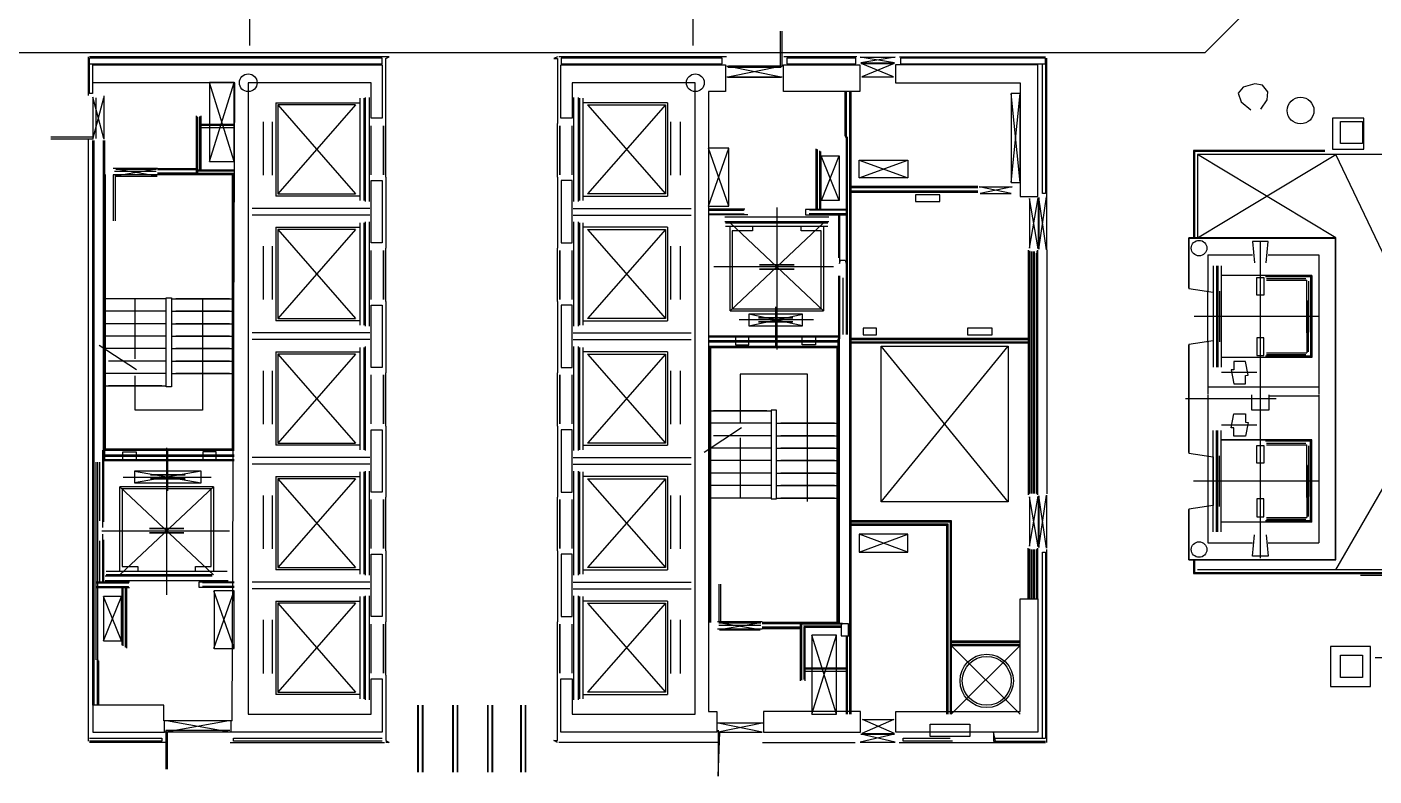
# Model space of a CAD drawing. Header units: millimetres. Extents: x -159023 to 210250, y 0 to 148500.
# Drawn here: x 31775 to 62057, y 54534 to 71373 of the extents above; entities that cross this region are included whole.
import ezdxf

# ---------------------------------------------------------------- set-up
doc = ezdxf.new("R2010")
doc.units = ezdxf.units.MM
doc.layers.add('CONTROL_SIMPLIFIED', color=7, linetype='Continuous')

msp = doc.modelspace()

# ---------------------------------------------------------------- linework, layer by layer
at = {"layer": 'CONTROL_SIMPLIFIED'}
for p, q in [((36785, 70957, 0), (36785, 72032, 0)), ((46755, 70957, 0), (46755, 72032, 0)), ((48716, 70495, 0), (48716, 71280, 0)), ((48751, 70495, 0), (48751, 71280, 0)), ((33152, 70700, 0), (33152, 69834, 0)), ((39840, 70700, 0), (33182, 70700, 0)), ((47500, 70700, 0), (43731, 70700, 0)), ((50430, 70700, 0), (48790, 70700, 0)), ((51390, 70700, 0), (54670, 70700, 0)), ((54700, 67554, 0), (54700, 70670, 0)), ((48730, 70459, 0), (47530, 70459, 0)), ((48716, 70495, 0), (47545, 70495, 0)), ((35880, 68349, 0), (36430, 70124, 0)), ((36430, 68349, 0), (35880, 70124, 0)), ((48751, 70245, 0), (47510, 70245, 0)), ((33255, 69794, 0), (33255, 68869, 0)), ((33323, 69779, 0), (33323, 68869, 0)), ((33505, 69824, 0), (33505, 68854, 0)), ((37369, 69669, 0), (39263, 69669, 0)), ((37369, 69669, 0), (37369, 67569, 0)), ((39263, 67469, 0), (39263, 69769, 0)), ((39345, 69769, 0), (39345, 67469, 0)), ((39375, 69789, 0), (39375, 67449, 0)), ((39475, 67449, 0), (39475, 69789, 0)), ((44066, 67449, 0), (44066, 69789, 0)), ((44166, 69789, 0), (44166, 67449, 0)), ((44196, 69769, 0), (44196, 67469, 0)), ((44278, 67469, 0), (44278, 69769, 0)), ((46172, 69669, 0), (44278, 69669, 0)), ((46172, 69669, 0), (46172, 67569, 0)), ((50160, 69924, 0), (50160, 68919, 0)), ((50175, 69924, 0), (50175, 68891, 0)), ((50190, 69924, 0), (50190, 64459, 0)), ((50265, 69924, 0), (50265, 55924, 0)), ((50280, 69924, 0), (50280, 55924, 0)), ((50295, 69924, 0), (50295, 55924, 0)), ((53900, 67874, 0), (54100, 69874, 0)), ((54100, 67874, 0), (53900, 69874, 0)), ((35577, 69374, 0), (35577, 68056, 0)), ((35592, 69359, 0), (35592, 68071, 0)), ((35657, 69359, 0), (35657, 68164, 0)), ((35682, 69374, 0), (35682, 68164, 0)), ((39163, 69619, 0), (37413, 69619, 0)), ((37413, 69619, 0), (37413, 67619, 0)), ((39163, 69619, 0), (37413, 67619, 0)), ((37413, 69619, 0), (39163, 67619, 0)), ((44378, 69619, 0), (46128, 69619, 0)), ((46128, 69619, 0), (44378, 67619, 0)), ((44378, 69619, 0), (46128, 67619, 0)), ((46128, 69619, 0), (46128, 67619, 0)), ((35607, 69344, 0), (35607, 68089, 0)), ((35682, 69188, 0), (36430, 69188, 0)), ((35682, 69163, 0), (36430, 69163, 0)), ((35682, 69113, 0), (36430, 69113, 0)), ((37084, 69243, 0), (37084, 68043, 0)), ((37294, 68043, 0), (37294, 69243, 0)), ((39510, 68050, 0), (39510, 69150, 0)), ((39790, 68050, 0), (39790, 69150, 0)), ((39790, 69150, 0), (39790, 68050, 0)), ((39840, 68000, 0), (39840, 69200, 0)), ((39840, 68000, 0), (39840, 69200, 0)), ((39840, 68050, 0), (39840, 69150, 0)), ((43701, 68000, 0), (43701, 69200, 0)), ((43701, 68000, 0), (43701, 69200, 0)), ((43701, 68050, 0), (43701, 69150, 0)), ((43751, 68050, 0), (43751, 69150, 0)), ((43751, 69150, 0), (43751, 68050, 0)), ((44031, 68050, 0), (44031, 69150, 0)), ((46247, 68043, 0), (46247, 69243, 0)), ((46457, 69243, 0), (46457, 68043, 0)), ((32315, 68856, 0), (33255, 68856, 0)), ((33255, 68896, 0), (32316, 68896, 0)), ((33152, 68844, 0), (33152, 55320, 0)), ((33255, 56124, 0), (33255, 68824, 0)), ((33270, 56124, 0), (33270, 68824, 0)), ((33285, 56124, 0), (33285, 68824, 0)), ((33500, 61860, 0), (33500, 68823, 0)), ((33515, 61649, 0), (33515, 68823, 0)), ((33530, 61649, 0), (33530, 68823, 0)), ((50215, 68904, 0), (50215, 64459, 0)), ((47550, 67348, 0), (47100, 68648, 0)), ((47100, 67348, 0), (47550, 68648, 0)), ((49517, 67276, 0), (49517, 68636, 0)), ((49532, 67276, 0), (49532, 68626, 0)), ((49547, 67276, 0), (49547, 68617, 0)), ((49597, 67276, 0), (49597, 68586, 0)), ((49622, 67278, 0), (49622, 68571, 0)), ((50030, 67474, 0), (49630, 68474, 0)), ((49633, 67474, 0), (50030, 68474, 0)), ((61200, 66635, 0), (58090, 68505, 0)), ((58090, 66635, 0), (61200, 68505, 0)), ((66580, 57200, 0), (61200, 68505, 0)), ((61201, 59170, 0), (66580, 68505, 0)), ((33710, 68201, 0), (34710, 68201, 0)), ((34710, 68191, 0), (35577, 68191, 0)), ((35577, 68176, 0), (34710, 68176, 0)), ((35577, 68161, 0), (34710, 68161, 0)), ((35607, 68161, 0), (36430, 68161, 0)), ((35607, 68136, 0), (36430, 68136, 0)), ((50480, 67979, 0), (51580, 68379, 0)), ((50480, 68379, 0), (51580, 67979, 0)), ((34710, 68046, 0), (33710, 68046, 0)), ((33718, 67016, 0), (33718, 68046, 0)), ((34680, 68124, 0), (33740, 68124, 0)), ((33758, 68046, 0), (33758, 67017, 0)), ((35577, 68086, 0), (34710, 68086, 0)), ((35577, 68071, 0), (34710, 68071, 0)), ((34710, 68056, 0), (35577, 68056, 0)), ((35577, 68071, 0), (36430, 68071, 0)), ((35577, 68056, 0), (36430, 68056, 0)), ((35592, 68086, 0), (36430, 68086, 0)), ((36390, 68056, 0), (36390, 61889, 0)), ((36400, 68056, 0), (36400, 61889, 0)), ((36415, 68056, 0), (36415, 61889, 0)), ((39840, 68000, 0), (39840, 66400, 0)), ((39263, 67569, 0), (37369, 67569, 0)), ((37413, 67619, 0), (39163, 67619, 0)), ((44278, 67569, 0), (46172, 67569, 0)), ((46128, 67619, 0), (44378, 67619, 0)), ((50295, 67791, 0), (53150, 67791, 0)), ((50295, 67776, 0), (53150, 67776, 0)), ((50295, 67761, 0), (53150, 67761, 0)), ((50295, 67686, 0), (53150, 67686, 0)), ((50295, 67671, 0), (53150, 67671, 0)), ((50295, 67656, 0), (53150, 67656, 0)), ((39485, 67293, 0), (36835, 67293, 0)), ((44056, 67295, 0), (46706, 67295, 0)), ((47915, 67276, 0), (47100, 67276, 0)), ((47100, 67263, 0), (47900, 67263, 0)), ((47100, 67251, 0), (47885, 67251, 0)), ((48632, 67313, 0), (48632, 64121, 0)), ((49345, 67276, 0), (50190, 67276, 0)), ((50190, 67263, 0), (49360, 67263, 0)), ((50190, 67251, 0), (49375, 67251, 0)), ((39485, 67143, 0), (36835, 67143, 0)), ((39263, 64669, 0), (39263, 66969, 0)), ((39345, 66969, 0), (39345, 64669, 0)), ((39375, 66989, 0), (39375, 64649, 0)), ((39475, 64649, 0), (39475, 66989, 0)), ((44056, 67145, 0), (46706, 67145, 0)), ((44066, 64649, 0), (44066, 66989, 0)), ((44166, 66989, 0), (44166, 64649, 0)), ((44196, 66969, 0), (44196, 64669, 0)), ((44278, 64669, 0), (44278, 66969, 0)), ((47100, 67174, 0), (47900, 67174, 0)), ((47980, 67148, 0), (47100, 67149, 0)), ((49802, 67099, 0), (47462, 67099, 0)), ((47462, 66999, 0), (49802, 66999, 0)), ((47482, 66969, 0), (49782, 66969, 0)), ((47582, 64993, 0), (49682, 66969, 0)), ((49682, 64993, 0), (47582, 66969, 0)), ((50190, 67174, 0), (49360, 67174, 0)), ((50015, 67149, 0), (50015, 66181, 0)), ((50028, 67149, 0), (50028, 66181, 0)), ((37369, 66869, 0), (39263, 66869, 0)), ((37369, 66869, 0), (37369, 64769, 0)), ((39163, 66819, 0), (37413, 66819, 0)), ((37413, 66819, 0), (37413, 64819, 0)), ((39163, 66819, 0), (37413, 64819, 0)), ((37413, 66819, 0), (39163, 64819, 0)), ((46172, 66869, 0), (44278, 66869, 0)), ((44378, 66819, 0), (46128, 66819, 0)), ((46128, 66819, 0), (44378, 64819, 0)), ((44378, 66819, 0), (46128, 64819, 0)), ((46128, 66819, 0), (46128, 64819, 0)), ((46172, 66869, 0), (46172, 64769, 0)), ((49782, 66887, 0), (47482, 66887, 0)), ((47582, 64993, 0), (47582, 66887, 0)), ((49682, 66887, 0), (49682, 64993, 0)), ((57890, 65504, 0), (57890, 66635, 0)), ((57902, 65504, 0), (57902, 66635, 0)), ((57914, 66635, 0), (61200, 66635, 0)), ((57914, 66623, 0), (61200, 66623, 0)), ((37084, 66443, 0), (37084, 65243, 0)), ((37294, 65243, 0), (37294, 66443, 0)), ((39510, 65250, 0), (39510, 66350, 0)), ((39790, 65250, 0), (39790, 66350, 0)), ((39790, 66350, 0), (39790, 65250, 0)), ((39840, 65200, 0), (39840, 66400, 0)), ((39840, 65200, 0), (39840, 66400, 0)), ((39840, 65250, 0), (39840, 66350, 0)), ((43701, 65200, 0), (43701, 66400, 0)), ((43701, 65200, 0), (43701, 66400, 0)), ((43701, 65250, 0), (43701, 66350, 0)), ((43751, 65250, 0), (43751, 66350, 0)), ((43751, 66350, 0), (43751, 65250, 0)), ((44031, 65250, 0), (44031, 66350, 0)), ((46247, 65243, 0), (46247, 66443, 0)), ((46457, 66443, 0), (46457, 65243, 0)), ((54280, 66359, 0), (54280, 60854, 0)), ((54295, 66344, 0), (54295, 60869, 0)), ((54310, 66344, 0), (54310, 60884, 0)), ((54355, 60884, 0), (54355, 66329, 0)), ((54370, 60884, 0), (54370, 66329, 0)), ((54410, 60884, 0), (54410, 66329, 0)), ((54425, 60884, 0), (54425, 66329, 0)), ((54485, 60869, 0), (54485, 66344, 0)), ((54500, 60854, 0), (54500, 66359, 0)), ((54700, 66364, 0), (54700, 60879, 0)), ((59499, 66551, 0), (59499, 59429, 0)), ((61188, 59416, 0), (61188, 66611, 0)), ((61200, 59416, 0), (61200, 66611, 0)), ((48244, 66031, 0), (49020, 66031, 0)), ((48244, 66023, 0), (49020, 66023, 0)), ((54470, 60920, 0), (54470, 66285, 0)), ((58324, 66251, 0), (59324, 66251, 0)), ((58324, 66251, 0), (58324, 65430, 0)), ((59674, 66251, 0), (60816, 66251, 0)), ((60816, 66251, 0), (60816, 63121, 0)), ((49907, 65981, 0), (47218, 65981, 0)), ((48244, 65939, 0), (49020, 65939, 0)), ((48244, 65931, 0), (49020, 65931, 0)), ((50015, 65781, 0), (50015, 64359, 0)), ((50028, 65781, 0), (50028, 64359, 0)), ((50040, 65781, 0), (50040, 64359, 0)), ((50114, 65730, 0), (50115, 64459, 0)), ((58444, 66004, 0), (58444, 63724, 0)), ((58519, 66004, 0), (58519, 63724, 0)), ((58549, 66004, 0), (58549, 63724, 0)), ((58624, 66004, 0), (58624, 63724, 0)), ((60655, 65789, 0), (58624, 65789, 0)), ((60655, 65786, 0), (58624, 65786, 0)), ((60626, 65759, 0), (59616, 65759, 0)), ((60649, 65774, 0), (59619, 65774, 0)), ((60649, 65772, 0), (59619, 65772, 0)), ((60646, 65782, 0), (59622, 65782, 0)), ((60646, 65764, 0), (59622, 65764, 0)), ((59639, 65719, 0), (60526, 65719, 0)), ((60626, 65759, 0), (60626, 63969, 0)), ((60631, 65758, 0), (60631, 63969, 0)), ((60639, 65761, 0), (60639, 63967, 0)), ((60641, 65761, 0), (60641, 63967, 0)), ((60649, 65758, 0), (60649, 63969, 0)), ((60652, 65786, 0), (60652, 63942, 0)), ((60655, 65789, 0), (60655, 63939, 0)), ((58324, 64286, 0), (58324, 65442, 0)), ((58580, 65434, 0), (58580, 64294, 0)), ((59639, 65679, 0), (60546, 65679, 0)), ((60546, 64496, 0), (60546, 65679, 0)), ((60586, 65659, 0), (60586, 64515, 0)), ((34909, 65263, 0), (33540, 65263, 0)), ((34208, 63913, 0), (34208, 65263, 0)), ((35023, 65263, 0), (36390, 65263, 0)), ((35725, 65263, 0), (35725, 62758, 0)), ((39840, 65200, 0), (39840, 63600, 0)), ((60546, 65232, 0), (60546, 64049, 0)), ((60586, 64069, 0), (60586, 65213, 0)), ((34909, 64983, 0), (33540, 64983, 0)), ((35023, 64983, 0), (36390, 64983, 0)), ((37413, 64819, 0), (39163, 64819, 0)), ((46128, 64819, 0), (44378, 64819, 0)), ((47582, 64993, 0), (49682, 64993, 0)), ((48006, 64658, 0), (49206, 64918, 0)), ((49206, 64658, 0), (48006, 64918, 0)), ((48994, 64838, 0), (48218, 64838, 0)), ((48994, 64830, 0), (48218, 64830, 0)), ((48606, 65085, 0), (48606, 64177, 0)), ((60833, 64864, 0), (58010, 64864, 0)), ((34909, 64703, 0), (33540, 64703, 0)), ((35023, 64703, 0), (36390, 64703, 0)), ((39263, 64769, 0), (37369, 64769, 0)), ((44278, 64769, 0), (46172, 64769, 0)), ((49458, 64788, 0), (47783, 64788, 0)), ((48994, 64746, 0), (48218, 64746, 0)), ((48994, 64738, 0), (48218, 64738, 0)), ((34909, 64423, 0), (33540, 64423, 0)), ((35023, 64423, 0), (36390, 64423, 0)), ((39485, 64495, 0), (36835, 64495, 0)), ((39485, 64345, 0), (36835, 64345, 0)), ((44056, 64495, 0), (46706, 64495, 0)), ((44056, 64345, 0), (46706, 64345, 0)), ((50015, 64424, 0), (47100, 64424, 0)), ((50015, 64411, 0), (47100, 64411, 0)), ((50015, 64399, 0), (47100, 64399, 0)), ((50000, 64316, 0), (47100, 64316, 0)), ((50000, 64291, 0), (47100, 64291, 0)), ((50000, 64359, 0), (50000, 57974, 0)), ((50015, 64359, 0), (50015, 57974, 0)), ((50030, 64359, 0), (50030, 57974, 0)), ((50295, 64376, 0), (54280, 64376, 0)), ((50295, 64361, 0), (54280, 64361, 0)), ((50295, 64346, 0), (54280, 64346, 0)), ((50295, 64296, 0), (54280, 64296, 0)), ((50295, 64272, 0), (54280, 64272, 0)), ((50980, 60699, 0), (53830, 64199, 0)), ((53830, 60699, 0), (50980, 64199, 0)), ((57890, 61804, 0), (57890, 64224, 0)), ((57902, 61804, 0), (57902, 64224, 0)), ((58324, 64298, 0), (58324, 63121, 0)), ((34909, 64143, 0), (33540, 64143, 0)), ((35023, 64143, 0), (36390, 64143, 0)), ((37369, 64069, 0), (39263, 64069, 0)), ((37369, 64069, 0), (37369, 61969, 0)), ((39163, 64019, 0), (37413, 64019, 0)), ((37413, 64019, 0), (37413, 62019, 0)), ((39163, 64019, 0), (37413, 62019, 0)), ((37413, 64019, 0), (39163, 62019, 0)), ((39263, 61869, 0), (39263, 64169, 0)), ((39345, 64169, 0), (39345, 61869, 0)), ((39375, 64189, 0), (39375, 61849, 0)), ((44066, 61849, 0), (44066, 64189, 0)), ((44166, 64189, 0), (44166, 61849, 0)), ((44196, 64169, 0), (44196, 61869, 0)), ((44278, 61869, 0), (44278, 64169, 0)), ((46172, 64069, 0), (44278, 64069, 0)), ((44378, 64019, 0), (46128, 64019, 0)), ((46128, 64019, 0), (44378, 62019, 0)), ((44378, 64019, 0), (46128, 62019, 0)), ((46128, 64019, 0), (46128, 62019, 0)), ((46172, 64069, 0), (46172, 61969, 0)), ((50000, 64189, 0), (47100, 64189, 0)), ((50000, 64174, 0), (47100, 64174, 0)), ((50000, 64159, 0), (47100, 64159, 0)), ((47115, 64159, 0), (47115, 57989, 0)), ((47130, 64159, 0), (47130, 57989, 0)), ((49990, 57989, 0), (49990, 64159, 0)), ((60655, 63942, 0), (58624, 63942, 0)), ((60655, 63939, 0), (58624, 63939, 0)), ((60626, 63969, 0), (59616, 63969, 0)), ((60649, 63956, 0), (59619, 63956, 0)), ((60649, 63954, 0), (59619, 63954, 0)), ((60646, 63964, 0), (59622, 63964, 0)), ((60646, 63946, 0), (59622, 63946, 0)), ((59639, 64049, 0), (60546, 64049, 0)), ((59639, 64009, 0), (60526, 64009, 0)), ((34909, 63863, 0), (33937, 63863, 0)), ((35023, 63863, 0), (36390, 63863, 0)), ((37084, 63643, 0), (37084, 62443, 0)), ((37294, 62443, 0), (37294, 63643, 0)), ((39840, 62400, 0), (39840, 63600, 0)), ((39840, 62400, 0), (39840, 63600, 0)), ((43701, 62400, 0), (43701, 63600, 0)), ((43701, 62400, 0), (43701, 63600, 0)), ((46247, 62443, 0), (46247, 63643, 0)), ((46457, 63643, 0), (46457, 62443, 0)), ((59426, 63604, 0), (58630, 63604, 0)), ((34909, 63583, 0), (33540, 63583, 0)), ((33540, 63303, 0), (34909, 63303, 0)), ((34208, 62758, 0), (34208, 63534, 0)), ((35023, 63583, 0), (36390, 63583, 0)), ((39510, 62450, 0), (39510, 63550, 0)), ((39790, 62450, 0), (39790, 63550, 0)), ((39790, 63550, 0), (39790, 62450, 0)), ((39840, 62450, 0), (39840, 63550, 0)), ((43701, 62450, 0), (43701, 63550, 0)), ((43751, 62450, 0), (43751, 63550, 0)), ((43751, 63550, 0), (43751, 62450, 0)), ((44031, 62450, 0), (44031, 63550, 0)), ((49324, 63569, 0), (47806, 63569, 0)), ((47806, 63569, 0), (47806, 62464, 0)), ((49324, 60704, 0), (49324, 63569, 0)), ((59858, 63014, 0), (57820, 63014, 0)), ((58324, 63284, 0), (60816, 63284, 0)), ((58324, 63106, 0), (58324, 61742, 0)), ((59699, 63084, 0), (60816, 63084, 0)), ((60816, 63106, 0), (60816, 59776, 0)), ((35725, 62758, 0), (34208, 62758, 0)), ((47140, 62744, 0), (48507, 62744, 0)), ((39840, 62400, 0), (39840, 60800, 0)), ((48507, 62464, 0), (47140, 62464, 0)), ((48623, 62464, 0), (49990, 62464, 0)), ((59426, 62424, 0), (58630, 62424, 0)), ((48507, 62184, 0), (47535, 62184, 0)), ((47806, 62135, 0), (47806, 60784, 0)), ((48623, 62184, 0), (49990, 62184, 0)), ((58444, 60024, 0), (58444, 62304, 0)), ((58519, 60024, 0), (58519, 62304, 0)), ((58549, 60024, 0), (58549, 62304, 0)), ((58624, 60024, 0), (58624, 62304, 0)), ((60655, 62089, 0), (58624, 62089, 0)), ((60655, 62086, 0), (58624, 62086, 0)), ((60646, 62082, 0), (59622, 62082, 0)), ((60652, 60242, 0), (60652, 62086, 0)), ((60655, 60239, 0), (60655, 62089, 0)), ((33492, 60247, 0), (33492, 61859, 0)), ((33505, 60247, 0), (33505, 61859, 0)), ((33530, 61889, 0), (36430, 61889, 0)), ((33530, 61874, 0), (36430, 61874, 0)), ((33530, 61859, 0), (36430, 61859, 0)), ((34917, 58605, 0), (34917, 61909, 0)), ((34943, 60943, 0), (34943, 61848, 0)), ((39263, 61969, 0), (37369, 61969, 0)), ((37413, 62019, 0), (39163, 62019, 0)), ((44278, 61969, 0), (46172, 61969, 0)), ((46128, 62019, 0), (44378, 62019, 0)), ((48507, 61904, 0), (47140, 61904, 0)), ((48623, 61904, 0), (49990, 61904, 0)), ((54470, 60884, 0), (54470, 61959, 0)), ((60626, 62059, 0), (59616, 62059, 0)), ((60649, 62074, 0), (59619, 62074, 0)), ((60649, 62072, 0), (59619, 62072, 0)), ((60646, 62064, 0), (59622, 62064, 0)), ((59639, 62019, 0), (60526, 62019, 0)), ((59639, 61979, 0), (60546, 61979, 0)), ((60546, 60796, 0), (60546, 61979, 0)), ((60586, 61959, 0), (60586, 60815, 0)), ((60626, 60269, 0), (60626, 62059, 0)), ((60631, 60269, 0), (60631, 62058, 0)), ((60639, 60267, 0), (60639, 62061, 0)), ((60641, 60267, 0), (60641, 62061, 0)), ((60649, 60269, 0), (60649, 62058, 0)), ((33335, 57144, 0), (33335, 61589, 0)), ((33360, 61589, 0), (33360, 57124, 0)), ((33405, 61589, 0), (33405, 60272, 0)), ((33505, 61649, 0), (36430, 61649, 0)), ((33505, 61637, 0), (36430, 61637, 0)), ((33505, 61624, 0), (36430, 61624, 0)), ((33530, 61757, 0), (36430, 61757, 0)), ((33530, 61732, 0), (36430, 61732, 0)), ((33533, 61724, 0), (36430, 61724, 0)), ((39485, 61695, 0), (36835, 61695, 0)), ((39485, 61545, 0), (36835, 61545, 0)), ((44056, 61695, 0), (46706, 61695, 0)), ((44056, 61545, 0), (46706, 61545, 0)), ((48507, 61624, 0), (47140, 61624, 0)), ((48623, 61624, 0), (49990, 61624, 0)), ((58324, 61742, 0), (58324, 60586, 0)), ((58580, 60594, 0), (58580, 61734, 0)), ((60546, 61532, 0), (60546, 60349, 0)), ((60586, 60369, 0), (60586, 61513, 0)), ((33941, 61255, 0), (35916, 61255, 0)), ((35693, 61385, 0), (34193, 61125, 0)), ((34193, 61385, 0), (35693, 61125, 0)), ((35331, 61305, 0), (34555, 61305, 0)), ((35331, 61297, 0), (34555, 61297, 0)), ((35331, 61213, 0), (34555, 61213, 0)), ((35331, 61205, 0), (34555, 61205, 0)), ((37369, 61269, 0), (39263, 61269, 0)), ((37369, 61269, 0), (37369, 59169, 0)), ((39163, 61219, 0), (37413, 61219, 0)), ((37413, 61219, 0), (37413, 59219, 0)), ((39163, 61219, 0), (37413, 59219, 0)), ((37413, 61219, 0), (39163, 59219, 0)), ((39263, 59069, 0), (39263, 61369, 0)), ((39345, 61369, 0), (39345, 59069, 0)), ((39375, 61389, 0), (39375, 59049, 0)), ((39475, 59049, 0), (39475, 61389, 0)), ((44066, 59049, 0), (44066, 61389, 0)), ((44166, 61389, 0), (44166, 59049, 0)), ((44196, 61369, 0), (44196, 59069, 0)), ((44278, 59069, 0), (44278, 61369, 0)), ((46172, 61269, 0), (44278, 61269, 0)), ((44378, 61219, 0), (46128, 61219, 0)), ((46128, 61219, 0), (44378, 59219, 0)), ((44378, 61219, 0), (46128, 59219, 0)), ((46128, 61219, 0), (46128, 59219, 0)), ((46172, 61269, 0), (46172, 59169, 0)), ((48507, 61344, 0), (47140, 61344, 0)), ((48623, 61344, 0), (49990, 61344, 0)), ((35967, 61035, 0), (33867, 61035, 0)), ((33867, 59141, 0), (33867, 61035, 0)), ((33867, 59059, 0), (35967, 61035, 0)), ((33867, 61035, 0), (35967, 59059, 0)), ((35967, 61035, 0), (35967, 59141, 0)), ((48507, 61064, 0), (47140, 61064, 0)), ((48623, 61064, 0), (49990, 61064, 0)), ((60833, 61164, 0), (58002, 61164, 0)), ((37084, 60843, 0), (37084, 59643, 0)), ((37294, 59643, 0), (37294, 60843, 0)), ((39510, 59650, 0), (39510, 60750, 0)), ((39790, 59650, 0), (39790, 60750, 0)), ((39790, 60750, 0), (39790, 59650, 0)), ((39840, 59600, 0), (39840, 60800, 0)), ((39840, 59600, 0), (39840, 60800, 0)), ((39840, 59650, 0), (39840, 60750, 0)), ((43701, 59600, 0), (43701, 60800, 0)), ((43701, 59600, 0), (43701, 60800, 0)), ((43701, 59650, 0), (43701, 60750, 0)), ((43751, 59650, 0), (43751, 60750, 0)), ((43751, 60750, 0), (43751, 59650, 0)), ((44031, 59650, 0), (44031, 60750, 0)), ((46247, 59643, 0), (46247, 60843, 0)), ((46457, 60843, 0), (46457, 59643, 0)), ((48507, 60784, 0), (47140, 60784, 0)), ((48623, 60784, 0), (49990, 60784, 0)), ((58324, 60586, 0), (58324, 59776, 0)), ((50295, 60276, 0), (52552, 60276, 0)), ((52527, 60276, 0), (52527, 55923, 0)), ((52552, 60276, 0), (52552, 55923, 0)), ((57890, 59392, 0), (57890, 60524, 0)), ((57902, 59392, 0), (57902, 60524, 0)), ((60626, 60269, 0), (59616, 60269, 0)), ((60646, 60264, 0), (59622, 60264, 0)), ((59639, 60349, 0), (60546, 60349, 0)), ((59639, 60309, 0), (60526, 60309, 0)), ((33457, 60047, 0), (36331, 60047, 0)), ((33480, 58899, 0), (33480, 59972, 0)), ((35305, 60097, 0), (34529, 60097, 0)), ((35305, 60089, 0), (34529, 60089, 0)), ((35305, 60005, 0), (34529, 60005, 0)), ((35305, 59997, 0), (34529, 59997, 0)), ((50295, 60251, 0), (52527, 60251, 0)), ((50295, 60201, 0), (52477, 60201, 0)), ((50295, 60186, 0), (52477, 60186, 0)), ((50295, 60171, 0), (52447, 60171, 0)), ((50480, 59569, 0), (51580, 59969, 0)), ((51580, 59569, 0), (50480, 59969, 0)), ((52447, 60171, 0), (52447, 55923, 0)), ((52462, 60186, 0), (52462, 55923, 0)), ((52477, 60201, 0), (52477, 55923, 0)), ((60655, 60242, 0), (58624, 60242, 0)), ((60655, 60239, 0), (58624, 60239, 0)), ((60649, 60256, 0), (59619, 60256, 0)), ((60649, 60254, 0), (59619, 60254, 0)), ((60646, 60246, 0), (59622, 60246, 0)), ((33405, 59822, 0), (33405, 58899, 0)), ((33492, 58899, 0), (33492, 59847, 0)), ((33505, 58899, 0), (33505, 59847, 0)), ((58324, 59776, 0), (59324, 59776, 0)), ((59674, 59776, 0), (60816, 59776, 0)), ((39840, 59600, 0), (39840, 58000, 0)), ((54280, 58519, 0), (54280, 59654, 0)), ((54295, 59639, 0), (54295, 58519, 0)), ((54310, 59639, 0), (54310, 58519, 0)), ((54355, 58519, 0), (54355, 59624)), ((54370, 58519, 0), (54370, 59624)), ((54410, 58519, 0), (54410, 59624)), ((54425, 58519, 0), (54425, 59624, 0)), ((54470, 58519, 0), (54470, 59624, 0)), ((54485, 58519, 0), (54485, 59639, 0)), ((54500, 58519, 0), (54500, 59654, 0)), ((54700, 55290, 0), (54700, 59629, 0)), ((57914, 59404, 0), (61200, 59404, 0)), ((57914, 59392, 0), (61200, 59392, 0)), ((33557, 59141, 0), (36277, 59141, 0)), ((35941, 59059, 0), (33557, 59059, 0)), ((39263, 59169, 0), (37369, 59169, 0)), ((37413, 59219, 0), (39163, 59219, 0)), ((44278, 59169, 0), (46172, 59169, 0)), ((46128, 59219, 0), (44378, 59219, 0)), ((33340, 58899, 0), (34081, 58899, 0)), ((33340, 58874, 0), (34069, 58874, 0)), ((33340, 58798, 0), (34056, 58798, 0)), ((33340, 58785, 0), (34069, 58785, 0)), ((33340, 58773, 0), (34081, 58773, 0)), ((35941, 59029, 0), (33537, 59029, 0)), ((33537, 58929, 0), (36297, 58929, 0)), ((33907, 58750, 0), (33907, 57477, 0)), ((33932, 58750, 0), (33932, 57461, 0)), ((33982, 58773, 0), (33982, 57430, 0)), ((33997, 58773, 0), (33997, 57421, 0)), ((34012, 58773, 0), (34012, 57412, 0)), ((36430, 58874, 0), (35725, 58874, 0)), ((36430, 58798, 0), (35725, 58798, 0)), ((36430, 58785, 0), (35725, 58785, 0)), ((39485, 58895, 0), (36835, 58895, 0)), ((44056, 58895, 0), (46706, 58895, 0)), ((47332, 58845, 0), (47332, 57999, 0)), ((47372, 57999, 0), (47372, 58844, 0)), ((33500, 57574, 0), (33900, 58574, 0)), ((33900, 57574, 0), (33500, 58574, 0)), ((36430, 57399, 0), (35980, 58699, 0)), ((35980, 57399, 0), (36430, 58699, 0)), ((39485, 58745, 0), (36835, 58745, 0)), ((37369, 58469, 0), (39263, 58469, 0)), ((37369, 58469, 0), (37369, 56369, 0)), ((39263, 56269, 0), (39263, 58569, 0)), ((39345, 58569, 0), (39345, 56269, 0)), ((39375, 58589, 0), (39375, 56249, 0)), ((39475, 56249, 0), (39475, 58589, 0)), ((44056, 58745, 0), (46706, 58745, 0)), ((44066, 56249, 0), (44066, 58589, 0)), ((44166, 58589, 0), (44166, 56249, 0)), ((44196, 58569, 0), (44196, 56269, 0)), ((44278, 56269, 0), (44278, 58569, 0)), ((46172, 58469, 0), (44278, 58469, 0)), ((46172, 58469, 0), (46172, 56369, 0)), ((39163, 58419, 0), (37413, 58419, 0)), ((37413, 58419, 0), (37413, 56419, 0)), ((39163, 58419, 0), (37413, 56419, 0)), ((37413, 58419, 0), (39163, 56419, 0)), ((44378, 58419, 0), (46128, 58419, 0)), ((46128, 58419, 0), (44378, 56419, 0)), ((44378, 58419, 0), (46128, 56419, 0)), ((46128, 58419, 0), (46128, 56419, 0)), ((37084, 58043, 0), (37084, 56843, 0)), ((37294, 56843, 0), (37294, 58043, 0)), ((39510, 56850, 0), (39510, 57950, 0)), ((39790, 56850, 0), (39790, 57950, 0)), ((39790, 57950, 0), (39790, 56850, 0)), ((39840, 56800, 0), (39840, 58000, 0)), ((39840, 56800, 0), (39840, 58000, 0)), ((39840, 56850, 0), (39840, 57950, 0)), ((43701, 56800, 0), (43701, 58000, 0)), ((43701, 56800, 0), (43701, 58000, 0)), ((43701, 56850, 0), (43701, 57950, 0)), ((43751, 56850, 0), (43751, 57950, 0)), ((43751, 57950, 0), (43751, 56850, 0)), ((44031, 56850, 0), (44031, 57950, 0)), ((46247, 56843, 0), (46247, 58043, 0)), ((46457, 58043, 0), (46457, 56843, 0)), ((48300, 57999, 0), (47300, 57999, 0)), ((47300, 57844, 0), (48300, 57844, 0)), ((48270, 57921, 0), (47330, 57921, 0)), ((50000, 57989, 0), (48300, 57989, 0)), ((49167, 57974, 0), (48300, 57974, 0)), ((49167, 57959, 0), (48300, 57959, 0)), ((49167, 57884, 0), (48300, 57884, 0)), ((49167, 57869, 0), (48300, 57869, 0)), ((48300, 57854, 0), (49167, 57854, 0)), ((49167, 56673, 0), (49167, 57989, 0)), ((49167, 57974, 0), (50108, 57974, 0)), ((49182, 56688, 0), (49182, 57974, 0)), ((49182, 57959, 0), (50108, 57959, 0)), ((49197, 56688, 0), (49197, 57959, 0)), ((49232, 57909, 0), (50075, 57909, 0)), ((49247, 57884, 0), (50075, 57884, 0)), ((49247, 56703, 0), (49247, 57884, 0)), ((49272, 56673, 0), (49272, 57884, 0)), ((49420, 55924, 0), (49970, 57699, 0)), ((49970, 55924, 0), (49420, 57699, 0)), ((50190, 57689, 0), (50190, 55924, 0)), ((50215, 57689, 0), (50215, 55924, 0)), ((52552, 57576, 0), (54100, 57576, 0)), ((52552, 57561, 0), (54100, 57561, 0)), ((52552, 57546, 0), (54100, 57546, 0)), ((52552, 57496, 0), (54100, 57496, 0)), ((52552, 57471, 0), (54100, 57471, 0)), ((54100, 55924, 0), (52552, 57471, 0)), ((54100, 57471, 0), (52552, 55924, 0)), ((33360, 56124, 0), (33360, 57144, 0)), ((33375, 56124, 0), (33375, 57144, 0)), ((33390, 56124, 0), (33390, 57127, 0)), ((49272, 56966, 0), (50190, 56966, 0)), ((49272, 56941, 0), (50190, 56941, 0)), ((49272, 56891, 0), (50190, 56891, 0)), ((39263, 56369, 0), (37369, 56369, 0)), ((37413, 56419, 0), (39163, 56419, 0)), ((44278, 56369, 0), (46172, 56369, 0)), ((46128, 56419, 0), (44378, 56419, 0)), ((40566, 54619, 0), (40566, 56125, 0)), ((40577, 54619, 0), (40577, 56125, 0)), ((40660, 56125, 0), (40660, 54619, 0)), ((40672, 56125, 0), (40672, 54619, 0)), ((41349, 54619, 0), (41349, 56125, 0)), ((41361, 54619, 0), (41361, 56125, 0)), ((41444, 56125, 0), (41444, 54619, 0)), ((41455, 56125, 0), (41455, 54619, 0)), ((42133, 54619, 0), (42133, 56125, 0)), ((42145, 54619, 0), (42145, 56125, 0)), ((42228, 56125, 0), (42228, 54619, 0)), ((42239, 56125, 0), (42239, 54619, 0)), ((42878, 54619, 0), (42878, 56125, 0)), ((42890, 54619, 0), (42890, 56125, 0)), ((42973, 56125, 0), (42973, 54619, 0)), ((42984, 56125, 0), (42984, 54619, 0)), ((36365, 55524, 0), (34865, 55524, 0)), ((34895, 55560, 0), (34895, 54690, 0)), ((36335, 55560, 0), (34895, 55560, 0)), ((34930, 55524, 0), (34930, 54689, 0)), ((34885, 55290, 0), (33182, 55290, 0)), ((36345, 55290, 0), (39810, 55290, 0)), ((47300, 55290, 0), (43731, 55290, 0)), ((48310, 55290, 0), (50393, 55290, 0)), ((51383, 55290, 0), (54670, 55290, 0))]:
    msp.add_line(p, q, dxfattribs=at)
for points in [[(30500, 93550), (30500, 84670), (25240, 84670), (22900, 82330), (22900, 73140), (25240, 70800), (58260, 70800), (60600, 73140), (60600, 82330), (58260, 84670), (53000, 84670), (53000, 86730)], [(33183, 70544), (39760, 70544), (39760, 70669), (33183, 70669)], [(33248, 70544), (33248, 69879), (33183, 69879), (33183, 70669)], [(39840, 69199), (39840, 70665), (39920, 70700), (39840, 70700)], [(43701, 70700), (43621, 70665), (43701, 70665), (43701, 69200)], [(36389, 55774), (36450, 70119), (33255, 70119), (33255, 70519), (39760, 70519), (39760, 69319), (39510, 69319), (39510, 70119), (36750, 70119), (36750, 55927), (39510, 55927), (39510, 56719), (39760, 56719), (39760, 55524), (36365, 55524), (36365, 55774)], [(50530, 70554), (51270, 70554), (50545, 70254), (51255, 70254), (50530, 70554)], [(51300, 70519), (51300, 70119), (54100, 70119), (54100, 67559), (54500, 67559), (54500, 70519), (51300, 70519)], [(54669, 70544), (54669, 67629), (54604, 67629), (54604, 70544)], [(36430, 68349), (36430, 70124), (35880, 70124), (35880, 68349), (36430, 68349)], [(59512, 69528), (59655, 69735), (59669, 69915), (59549, 70061), (59377, 70092), (59117, 70021), (59006, 69885), (59073, 69692), (59288, 69508)], [(33255, 69794), (33255, 68854), (33505, 69779), (33505, 68869), (33255, 69794)], [(47550, 67348), (47550, 68648), (47100, 68648), (47100, 67348), (47550, 67348)], [(60954, 68595), (58000, 68595), (58000, 66635)], [(60954, 68573), (58022, 68573), (58022, 66635)], [(62081, 57200), (66580, 57200), (66580, 68505), (58090, 68505), (58090, 66635)], [(33775, 68177), (34685, 68177), (33760, 68022), (34700, 68022), (33775, 68177)], [(33540, 61889), (33540, 68056)], [(43701, 68000), (43701, 66400)], [(53179, 67777), (53920, 67777), (53200, 67627), (53900, 67627), (53179, 67777)], [(49345, 67273), (49280, 67273), (49280, 67148), (50190, 67149)], [(50040, 67149), (50040, 66056), (50062, 66127), (50168, 66127), (50190, 66056)], [(48082, 66887), (48082, 66787), (47632, 66787), (47632, 65037), (49632, 65037), (49632, 66787), (49182, 66787), (49182, 66887)], [(58000, 59392), (58000, 59090), (64840, 59090), (64840, 66420)], [(58022, 59392), (58022, 59112), (64818, 59112), (64818, 66420)], [(64760, 66420), (64760, 59170), (58090, 59170)], [(59629, 66069), (59674, 66551), (59324, 66551), (59369, 66069)], [(64885, 66420), (64885, 59045), (61750, 59045)], [(34809, 65263), (33607, 65263)], [(36326, 65263), (35124, 65263)], [(43701, 65200), (43701, 63600)], [(34809, 64983), (33607, 64983)], [(36326, 64983), (35124, 64983)], [(34809, 64703), (33607, 64703)], [(36326, 64703), (35124, 64703)], [(33402, 64221), (34242, 63670)], [(34809, 64423), (33607, 64423)], [(36326, 64423), (35124, 64423)], [(34809, 64143), (33607, 64143)], [(36326, 64143), (35124, 64143)], [(47140, 64159), (47140, 57989)], [(34809, 63863), (33607, 63863)], [(36326, 63863), (35124, 63863)], [(34809, 63583), (33607, 63583)], [(34809, 63303), (33607, 63303)], [(36326, 63583), (35124, 63583)], [(59299, 63106), (59299, 62764), (59699, 62764), (59699, 63106)], [(48407, 62744), (47205, 62744)], [(43701, 62400), (43701, 60800)], [(48407, 62464), (47205, 62464)], [(49926, 62464), (48723, 62464)], [(46997, 61817), (47837, 62368)], [(48407, 62184), (47205, 62184)], [(49926, 62184), (48723, 62184)], [(33480, 60122), (33480, 61859)], [(48407, 61904), (47205, 61904)], [(49926, 61904), (48723, 61904)], [(48407, 61624), (47205, 61624)], [(49926, 61624), (48723, 61624)], [(48407, 61344), (47205, 61344)], [(49926, 61344), (48723, 61344)], [(35567, 59141), (35567, 59241), (35917, 59241), (35917, 60991), (33917, 60991), (33917, 59241), (34267, 59241), (34267, 59141)], [(48407, 61064), (47205, 61064)], [(49926, 61064), (48723, 61064)], [(48407, 60784), (47205, 60784)], [(49926, 60784), (48723, 60784)], [(59629, 59959), (59674, 59477), (59324, 59477), (59369, 59959)], [(39840, 59560), (39840, 58040)], [(43701, 59600), (43701, 58000)], [(54604, 55386), (54604, 59569), (54669, 59569), (54669, 55386)], [(36430, 58773), (35647, 58774), (35647, 58899), (36430, 58899)], [(47332, 57975), (48270, 57975), (47345, 57820), (48255, 57820), (47332, 57975)], [(50245, 57689), (50245, 57959), (50075, 57959), (50075, 57689), (50295, 57689)], [(39840, 56800), (39840, 55331), (39920, 55290), (39840, 55290)], [(43701, 55290), (43621, 55331), (43701, 55331), (43701, 56800)], [(36389, 55774), (34849, 55774), (34849, 56127), (33255, 56127), (33255, 55524), (34865, 55524), (34865, 55774)], [(36315, 55774), (34895, 55524)], [(36335, 55524), (34915, 55774)], [(48330, 55724), (47280, 55724), (47280, 55524)], [(48300, 55724), (47310, 55524), (48300, 55524), (47310, 55724)], [(50555, 55809), (51265, 55809), (50540, 55489), (51280, 55489), (50555, 55809)], [(47310, 55564), (47310, 54534), (47350, 55524)], [(53551, 55321), (53501, 55524), (53501, 55321), (54669, 55321)], [(33183, 55386), (34810, 55386), (34810, 55321), (33183, 55321)], [(39760, 55321), (36419, 55321), (36419, 55386), (39760, 55386)], [(52581, 55321), (51473, 55321), (51473, 55386), (52531, 55386)], [(53551, 55386), (54669, 55386)]]:
    msp.add_lwpolyline(points, dxfattribs=at)
for points in [[(43781, 70544), (47400, 70544), (47400, 70669), (43781, 70669)], [(48860, 70544), (50405, 70544), (50405, 70669), (48860, 70669)], [(50505, 70691), (51295, 70691), (50520, 70564), (51280, 70564)], [(51410, 70544), (54669, 70544), (54669, 70669), (51410, 70669)], [(47280, 55984), (47280, 55524), (43780, 55524), (43780, 56719), (44030, 56719), (44030, 55924), (46800, 55924), (46800, 70119), (44030, 70119), (44030, 69319), (43780, 69319), (43780, 70519), (47480, 70519), (47480, 69919), (47100, 69919), (47100, 55984)], [(47510, 70495), (48751, 70495), (47530, 70245), (48730, 70245)], [(48780, 70519), (50500, 70519), (50500, 69919), (48780, 69919)], [(54100, 67874), (54100, 69874), (53900, 69874), (53900, 67874)], [(61125, 68625), (61825, 68625), (61825, 69325), (61125, 69325)], [(61125, 68625), (61825, 68625), (61825, 69325), (61125, 69325)], [(61300, 69250), (61800, 69250), (61800, 68750), (61300, 68750)], [(49630, 68474), (50030, 68474), (50030, 67474), (49630, 67474)], [(50480, 68379), (51580, 68379), (51580, 67979), (50480, 67979)], [(39510, 67919), (39760, 67919), (39760, 66519), (39510, 66519)], [(44031, 67919), (43781, 67919), (43781, 66519), (44031, 66519)], [(51750, 67449), (52300, 67449), (52300, 67599), (51750, 67599)], [(54310, 67514), (54310, 66404), (54510, 67529), (54510, 66389)], [(54520, 67539), (54520, 66379), (54691, 67554), (54691, 66364)], [(58444, 61712), (58444, 60616), (57890, 60533), (57890, 59392), (61200, 59392), (61200, 66635), (57890, 66635), (57890, 65495), (58444, 65412), (58444, 64316), (57890, 64233), (57890, 61795)], [(59576, 65744), (59576, 65344), (59422, 65344), (59422, 65744)], [(34907, 65281), (35023, 65281), (35023, 63285), (34907, 63285)], [(39510, 65119), (39760, 65119), (39760, 63719), (39510, 63719)], [(44031, 65119), (43781, 65119), (43781, 63719), (44031, 63719)], [(49206, 64918), (48006, 64918), (48006, 64658), (49206, 64658)], [(50570, 64449), (50870, 64449), (50870, 64599), (50570, 64599)], [(52920, 64449), (53470, 64449), (53470, 64599), (52920, 64599)], [(47705, 64224), (48005, 64224), (48005, 64424), (47705, 64424)], [(49505, 64224), (49205, 64224), (49205, 64424), (49505, 64424)], [(50980, 60699), (50980, 64199), (53830, 64199), (53830, 60699)], [(59576, 63984), (59576, 64384), (59422, 64384), (59422, 63984)], [(59170, 63854), (58908, 63854), (58908, 63669), (58849, 63664), (58908, 63354), (59170, 63354), (59170, 63539), (59229, 63544)], [(48507, 60766), (48623, 60766), (48623, 62762), (48507, 62762)], [(59170, 62174), (58908, 62174), (58908, 62359), (58849, 62364), (58908, 62674), (59170, 62674), (59170, 62489), (59229, 62484)], [(39510, 62319), (39760, 62319), (39760, 60919), (39510, 60919)], [(44031, 62319), (43781, 62319), (43781, 60919), (44031, 60919)], [(33932, 61825), (34232, 61825), (34232, 61625), (33932, 61625)], [(36032, 61825), (35732, 61825), (35732, 61625), (36032, 61625)], [(59576, 61964), (59576, 61564), (59422, 61564), (59422, 61964)], [(34193, 61125), (35693, 61125), (35693, 61385), (34193, 61385)], [(54310, 60809), (54310, 59699), (54510, 60824), (54510, 59684)], [(54520, 60834), (54520, 59674), (54691, 60849), (54691, 59659)], [(59576, 60364), (59576, 60764), (59422, 60764), (59422, 60364)], [(50480, 59569), (51580, 59569), (51580, 59969), (50480, 59969)], [(39510, 59519), (39760, 59519), (39760, 58119), (39510, 58119)], [(44031, 59519), (43781, 59519), (43781, 58119), (44031, 58119)], [(33900, 57574), (33900, 58574), (33500, 58574), (33500, 57574)], [(36430, 58699), (35981, 58699), (35981, 57401), (36430, 57401)], [(54500, 55524), (51310, 55524), (51310, 55984), (54100, 55984), (54100, 58519), (54500, 58519)], [(49420, 55923), (49970, 55923), (49970, 57698), (49420, 57698)], [(61080, 56550), (61980, 56550), (61980, 57450), (61080, 57450)], [(61080, 56550), (61980, 56550), (61980, 57450), (61080, 57450)], [(61300, 57250), (61800, 57250), (61800, 56750), (61300, 56750)], [(48330, 55984), (48330, 55524), (50510, 55524), (50510, 55984)], [(50505, 55299), (51295, 55299), (50520, 55479), (51280, 55479)], [(52080, 55704), (52970, 55704), (52970, 55424), (52080, 55424)]]:
    msp.add_lwpolyline(points, close=True, dxfattribs=at)
for centre, radius in [((36750, 70119, 0), 200), ((46800, 70119, 0), 200), ((60406, 69493, 0), 300), ((58124, 66401, 0), 175), ((58124, 59626, 0), 175), ((53350, 56674, 0), 600), ((53350, 56674, 0), 550)]:
    msp.add_circle(centre, radius, dxfattribs=at)

doc.saveas('drawing.dxf')
